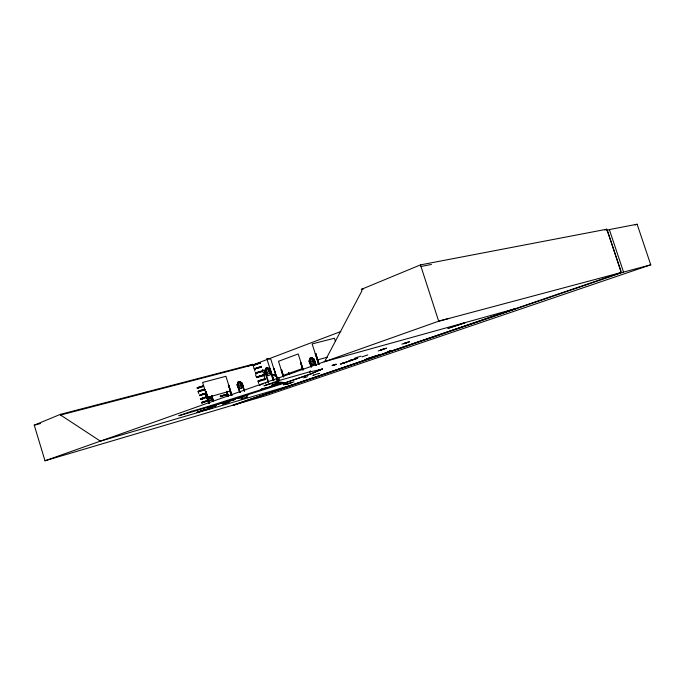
<?xml version="1.0" encoding="UTF-8"?>
<svg xmlns="http://www.w3.org/2000/svg" width="685" height="685" viewBox="0 0 685 685"><rect width="100%" height="100%" fill="white"/><g stroke="black" fill="none" stroke-linecap="round" stroke-linejoin="round"><path stroke-width="1.03" d="M211.691 406.059L208.317 407.181M208.035 409.039L204.712 410.169L208.266 408.979M208.12 407.31L211.862 405.982M210.852 407.558L208.737 408.123L211.057 407.472M238.132 382.05L238.483 386.152L240.024 387.102L241.146 386.742L241.848 385.064L241.334 383.412L239.818 381.511L238.08 382.007M270.429 369.523L267.715 367.665L265.737 368.29L266.165 372.897L267.912 373.959L269.188 373.565L269.993 371.707L267.698 367.742L265.789 368.342L264.564 371.356L265.335 373.813L268.058 375.671L270.036 375.046L271.2 371.981M242.053 398.516L240.683 398.841M313.567 375.337L312.942 375.38L318.568 373.505M269.453 386.777L269.239 386.845M206.048 393.104L205.603 393.327M198.753 393.507L198.256 391.837L204.875 389.782M237.181 384.756L237.626 384.473L240.135 392.565M262.364 369.643L265.232 371.073L268.529 381.87M205.783 397.035L200.414 398.833L206.81 396.769M200.422 398.918L201.107 398.61M200.756 399.081L202.589 398.439M200.842 399.269L201.244 399.269M208.968 396.88L208.591 398.961L209.345 397.103L211.014 398.173L209.541 396.675M204.652 389.183L203.411 389.414M204.772 389.388L198.29 391.443M210.192 396.529L209.91 397.6L208.548 397.069M378.814 354.779L380.029 354.839L368.539 358.298L378.428 355.404L377.769 355.19M370.534 357.604L380.021 354.856M212.29 397.231L211.305 400.074L209.593 400.631L207.204 398.893L206.493 396.606L207.161 394.714L206.579 396.606M372.623 356.757L379.636 354.993M242.935 385.312L241.899 388.07L240.152 388.626L237.746 386.974L237.061 384.764L238.097 382.007M242.875 385.304L241.848 388.018L240.161 388.566M313.953 364.351L314.997 361.569M315.057 361.577L313.995 364.394L312.206 364.977L309.723 363.29L309.003 361.029L310.065 358.212L311.863 357.63L314.346 359.317L316.239 365.456M265.789 368.333L264.633 371.356L268.306 383.009M203.942 410.178L210.56 408.08L203.959 410.161M211.237 396.966L210.569 398.687L209.464 399.047L207.94 398.053M324.639 361.637L361.903 290.86L361.415 289.344L420.462 264.889L606.807 229.218L620.918 271.491M220.133 396.187L226.512 394.235M314.278 359.36L313.833 359.308M227.394 401.812L235.443 399.175L231.033 400.545M231.633 400.579L235.443 399.175M290.346 383.103L286.544 384.165M287.315 383.643L283.65 384.722M275.199 385.193L269.222 386.888M275.498 385.056L269.548 386.871M253.15 365.242L254.067 368.701L261.353 366.398L260.437 366.826M254.854 371.21C252.405 367.879 261.173 367.562 261.19 367.34M253.87 364.822L253.339 365.028L260.231 362.802L252.928 365.096L253.553 365.019M260.274 362.947L259.358 363.375M341.515 363.529L345.582 362.459M345.514 362.442L341.335 363.641M364.694 359.916L368.128 358.923M377.777 355.643L379.807 354.693M318.148 370.457L322.301 369.035M388.121 352.107L384.764 353.109M261.482 366.929L254.349 369.181M256.712 377.178C251.626 372.357 266.465 368.684 263.631 375.072M262.766 370.996L255.496 373.205L256.053 373.162M257.089 376.981L257.312 376.964M256.781 377.118L257.312 377.067M262.834 371.219L255.693 373.479M257.414 377.384L256.875 377.444M263.982 375.072L262.843 375.32M263.579 375.526L264.17 375.423L263.776 375.62M258.699 383.472L258.202 381.622L265.429 379.37L264.496 379.764M313.781 375.234L313.242 375.294M263.194 375.585L264.127 375.192L264.804 378.848M259.255 385.261L260.172 384.884M260.694 389.551L264.461 388.472M191.586 411.3L178.785 415.752L210.894 406.376L210.201 406.616L283.89 383.292L311.05 373.873L321.256 369.472L309.449 371.938L310.314 371.638L310.142 371.116M197.032 387.907L198.333 387.393M197.297 387.933L199.121 387.273M200.037 387.196L198.153 387.873L198.95 387.616M198.787 387.676L198.265 387.796L198.881 387.624M202.589 386.683L203.008 386.34M254.34 364.745L255.103 364.685L254.169 364.857M260.163 362.879L258.587 363.504M259.94 363.392L260.326 363.178L256.455 364.172M261.096 366.852L261.482 366.629L254.272 368.967M200.474 399.004L201.167 398.738M262.312 370.91L262.706 370.696L257.029 372.332M202.238 398.636L201.621 398.935M200.611 399.381L201.981 398.816M202.126 398.85L201.724 399.004L202.238 398.627M256.755 377.015L263.382 374.875M256.875 377.435L261.208 375.945M256.961 377.658L262.175 375.902M263.665 375.217L263.126 375.423M320.126 369.823L321.256 369.472L309.954 374.207L310.759 373.976L283.573 383.36M264.941 379.079C265.283 378.634 257.38 381.134 258.545 381.108M265.009 379.302C265.352 378.856 257.449 381.357 258.613 381.331M202.512 410.495L201.51 410.829L204.044 409.972M380.886 350.112L383.763 349.025M515.54 308.618L233.945 404.886L44.996 460.774L34.25 425.171L60.383 414.356L252.696 364.334L252.876 364.908L60.597 415.041L60.383 414.356M253.416 365.242L253.955 365.028M198.273 387.856L202.717 386.408L201.63 386.811M350.806 359.89L350.943 360.481L355.472 358.931M309.586 360.781L309.089 361.029L311.041 367.126M313.824 359.514L315.759 365.61L313.704 359.334M203.479 410.212L200.354 411.223L201.955 410.752M347.98 361.517L340.411 364.146L344.94 362.579M201.604 410.872L205.08 409.664L203.933 410.041M198.744 411.805L197.734 412.139L201.553 410.897M378.214 350.925L383.746 349.247M366.415 359.454L370.388 358.109M366.972 359.274L366.8 358.777M390.527 351.234L386.486 352.604M604.829 229.972L606.807 229.218M247.859 366.175L252.696 364.334M252.876 364.908L340.796 331.531M606.362 230.717L609.342 229.578L637.127 224.226L650.75 264.821L265.232 395.887L233.945 404.886M257.072 376.878L263.965 374.772M257.132 377.11L258.416 376.699M257.132 377.127L257.697 376.947M200.756 399.064L203.317 398.276M263.245 375.817L263.793 375.611M635.132 224.971L637.127 224.226M220.416 396.041L220.87 395.87M226.161 394.62C228.345 393.661 219.14 396.487 220.775 396.298M226.221 394.825C228.413 393.858 219.097 396.743 220.844 396.504M226.255 395.065L227.009 394.74L221.709 396.307M209.584 403.028L205.98 391.435L209.464 403.071M231.479 395.125L228.576 385.295M228.713 385.201L231.992 395.271M319.15 364.155L315.776 353.511L319.005 364.206M259.666 385.338L260.206 385.141M257.414 363.881L254.315 364.925M255.06 364.745L255.899 364.523M198.436 387.719L197.246 387.941M202.332 386.434L202.974 386.212M202.435 386.76L203.06 386.537M283.239 376.801L281.081 369.951L281.552 369.797L283.71 376.647M302.736 369.9L300.869 362.776L303.078 369.772M350.985 360.473L351.431 360.319M355.455 358.931L355.104 359.051M260.994 389.405L261.542 389.217M267.527 387.453L264.461 388.481M229.501 401.23L235.409 399.141M285.559 384.165L286.065 384.002M305.57 377.272L305.382 377.324M288.471 383.686L292.178 382.418L291.707 382.572M199.344 390.673L198.273 391.195M228.499 402.275L229.269 401.975L222.788 404.03M257.038 372.332L255.411 373L256.019 372.897M282.974 375.491L302.804 368.436M44.996 460.774L100.412 441.114M100.918 440.977L438.691 321.188L448.958 318.439M390.467 351.251L389.97 350.857M276.346 380.903L279.249 379.875L279.42 380.423L263.956 385.792L277.63 381.845L276.791 382.136M404.647 343.236L406.667 342.757M201.15 398.747L201.801 398.55M204.301 407.661L205.003 407.412L190.67 411.574M318.097 370.183L319.844 369.54M196.783 412.464L201.304 410.991M197.948 412.173L198.522 411.968M199.412 411.642L198.71 411.796L200.003 411.445M231.188 400.519L235.426 399.286M333.989 364.848C327.079 367.383 343.51 361.877 332.122 365.559L335.967 364.343L334.075 365.002M198.205 412.096L199.6 411.608M240.666 397.411C233.397 399.792 249.486 394.654 240.649 397.36M240.94 397.42L242.61 396.846M221.717 396.307L220.544 396.812M212.393 407.78L209.122 408.876M212.624 407.712L209.302 408.859M350.163 360.875L345.908 362.1L353.032 359.89L348.751 361.081M210.038 407.772L215.141 406.119M307.496 376.707L303.626 377.829M286.587 384.234L290.406 383.12M294.019 381.879L290.209 382.983M366.732 358.957L369.84 357.895M388.421 351.551L389.97 351.02M364.762 359.933L368.102 358.657L364.651 359.685M368.813 358.538L372.229 357.527M388.806 351.679L392.188 350.677M261.524 389.226L265.926 387.813M200.825 411.077L201.467 410.863M232.849 405.255L292.718 384.79M620.362 272.81L293.086 384.679L100.37 441.131L60.597 415.041M234.022 405.126L623.547 272.091L650.75 264.821M198.325 387.402L199.934 386.862M199.044 387.462L198.051 387.71L198.701 387.496M201.587 386.683L202.349 386.434M204.618 409.913L205.26 409.698M227.865 402.497L228.516 402.275M199.344 390.673L202.666 389.619M258.391 376.673L262.055 375.508M246.583 397.069L241.557 398.679M369.72 357.767L370.071 358.212L369.832 357.741M201.775 398.524L204.267 397.728M201.621 398.995L206.99 397.351M260.891 384.636L261.756 384.345M262.261 388.986L264.067 388.395M401.804 344.161L407.601 342.209M409.382 341.772L403.696 343.742M403.79 343.707L409.493 341.841M227.874 402.489L222.788 404.056M309.449 371.938L310.63 371.553L310.468 371.03M448.204 328.303L465.106 322.789M256.807 364.095L257.748 363.803M256.849 364.232L257.783 363.923M199.087 387.145L200.842 386.717M198.547 387.573L197.717 387.975M361.012 356.174L354.941 358.05M367.759 354.933L361.988 356.859M311.855 357.698L310.108 358.255L310.476 362.442L312.06 363.41L313.225 363.041L313.944 361.329L311.846 357.698L314.295 359.36M206.048 393.019L199.481 395.099M242.216 383.138L241.685 383.3L244.245 391.246M202.589 398.422L204.31 397.874M203.65 410.092L203.239 410.238L204.687 409.784M277.142 379.473L273.889 368.444L277.399 379.404M319.167 373.462L318.559 373.59M247.105 396.966L246.386 397.026M271.962 385.081L277.956 383.172L271.954 385.167M281.612 382.983L275.875 384.901M282.588 382.846L283.71 382.487L277.571 381.905L276.338 382.29L282.631 382.864L205.175 407.395M390.133 351.371L389.859 350.891M269.744 369.523L270.361 369.566M264.65 371.364L265.198 371.082M202.169 394.063L203.043 393.789M262.697 384.045L263.656 383.746M199.934 386.871L203.436 385.878M199.917 387.359L200.782 387.076M210.732 406.462L248.321 394.834M254.58 364.771L255.865 364.386M224.534 403.551L225.374 403.285M380.86 349.907L386.563 348.151L380.988 349.821M203.248 398.053L201.664 398.533M204.267 397.754L206.853 396.855M203.274 398.148L201.69 398.627M204.318 397.891L206.519 397.24M203.359 398.439L201.732 398.995M203.428 398.644L201.844 399.107M261.208 375.962L263.948 375.209M227.317 402.506L228.062 402.275M200.851 386.725L203.479 386.006M265.908 387.821L267.33 387.393M206.613 409.561L210.774 408.337M283.444 384.799L287.52 383.6M232.943 400.006L233.457 399.843M385.509 352.604L388.19 352.124M388.772 351.653L392.377 350.651M388.669 351.448L392.111 350.463M262.055 375.543L262.852 375.286M262.167 375.911L263.588 375.517M278.315 380.141L279.249 379.875M278.487 380.689L310.314 371.638M320.88 369.583L320.366 369.737M228.062 402.275L228.662 402.104M202.666 389.619L203.419 389.414M207.29 397.488L230.511 390.964M198.402 388.01L199.155 387.796M324.074 361.791L515.891 308.515M207.692 401.05L201.707 402.977L202.349 402.866M317.241 359.967L327.319 357.21M281.552 369.797L283.573 376.681M205.98 391.435L205.457 391.589L209.19 403.14M228.328 385.304L228.841 385.158M265.343 383.249L265.968 383.069M300.527 362.904L302.873 369.857M315.776 353.511L315.246 353.666L318.773 364.266M621.252 272.502L438.691 321.188L420.462 264.889M34.25 425.171L40.458 423.535M262.757 375.046L263.802 374.789M202.435 386.503L203.531 386.22M202.238 402.652L201.587 402.797L208.308 400.674M208.026 400.502L201.527 402.566L202.178 402.455M207.692 401.059L208.334 400.913M207.915 400.297L201.724 402.318M214.071 406.385L216.391 405.751M201.065 398.687L200.482 399.098M200.696 399.055L201.133 398.91M258.733 381.562L258.134 381.682M258.51 380.843L257.902 380.963L265.206 378.651M205.783 393.276L199.498 395.339M205.843 393.473L199.566 395.536M205.868 393.721L199.686 395.75M209.627 400.562L211.305 400.074M198.787 391.546L198.128 391.666L204.849 389.542M198.898 391.751L198.248 391.88M197.357 388.258L197.802 388.164M206.219 395.622L208.634 397.291L210.286 396.743L208.6 397.36L206.219 395.622L205.5 393.336L208.668 402.934M361.415 289.344L363.504 288.916M420.975 266.499L431.439 264.453M253.236 365.465L253.673 365.379M246.18 397.086L247.371 396.855M318.619 373.53L319.416 373.428M237.618 384.456L240.101 392.573M271.825 374.489L275.661 374.592M269.95 373.428L279.437 378.163M309.774 363.247L312.223 364.908M265.395 373.77L268.066 375.594M239.827 381.442L242.242 383.103L244.708 391.101M447.896 328.346L464.952 322.823M609.342 229.578L623.547 272.091M607.663 231.427L621.038 271.466M369.986 357.681L370.165 358.178M350.943 359.856L351.08 360.447M335.359 341.173L334.426 338.236L312.154 343.904L318.619 364.317M309.457 360.712L311.521 366.972M303.215 369.737L298.215 353.931L278.504 361.286L283.376 376.759M288.659 372.52L289.293 374.524M288.531 372.563L289.156 374.567M278.393 380.184L278.555 380.723M277.194 379.473L270.789 359.103L266.782 358.469L273.794 380.766M273.76 379.73L269.847 368.205L273.709 380.243M269.736 369.532L273.178 380.415M237.121 384.764L239.356 391.717M231.873 395.313L225.93 376.279L202.623 382.461L209.062 403.182M228.456 385.261L231.616 395.382M229.783 390.304L231.307 395.194M229.629 390.339L231.162 395.236M226.966 391.315L228.49 396.195M226.821 391.358L228.336 396.238M226.649 391.426L228.165 396.307M226.504 391.469L228.019 396.35M211.802 395.545L213.6 401.324M211.725 395.562L213.523 401.341M205.526 393.336L208.591 402.951M240.803 384.653L240.495 385.689L239.116 385.193L238.774 382.161L239.33 381.982L240.803 384.653M312.865 360.909L312.548 361.971L311.127 361.466L310.767 358.366L311.35 358.178L312.865 360.909M268.803 371.236L267.818 372.597L266.893 371.835L266.516 368.462L267.159 368.256L268.803 371.236M239.998 397.6L241.839 397.035L239.998 397.6M322.464 368.95L317.977 370.534L322.532 368.975M353.58 359.402L357.647 358.281L353.58 359.402M213.138 401.47L211.639 396.658L213.069 401.487"/></g></svg>
